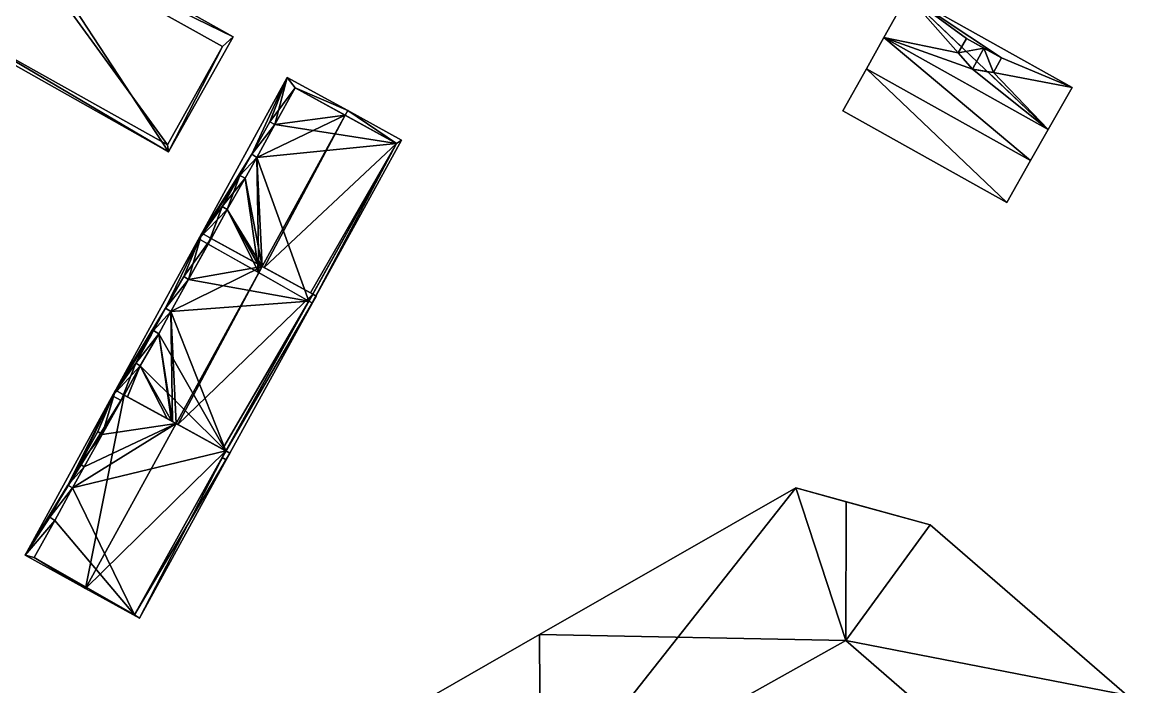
# Model space of a CAD drawing. Extents: x 2679264 to 2679716, y 1246766 to 1247183.
# Drawn here: x 2679579.9 to 2679677.7, y 1246919.7 to 1246978.5 of the extents above; entities that cross this region are included whole.
import ezdxf

# ---------------------------------------------------------------- set-up
doc = ezdxf.new("R2010")
doc.units = 0

msp = doc.modelspace()

# ---------------------------------------------------------------- linework, layer by layer
for points in [[(2679592.91, 1246967.07, 444.752), (2679573.36, 1246978.06, 444.752), (2679579.08, 1246988.23, 444.752)], [(2679598.63, 1246977.24, 444.752), (2679579.08, 1246988.23, 444.752), (2679578.86, 1246986.89, 444.752)], [(2679598.63, 1246977.24, 444.752), (2679592.91, 1246967.07, 444.752), (2679579.08, 1246988.23, 444.752)], [(2679592.8, 1246967.68, 438.84), (2679578.86, 1246986.89, 438.84), (2679574.02, 1246978.19, 438.84)], [(2679597.69, 1246976.38, 444.752), (2679598.63, 1246977.24, 444.752), (2679578.86, 1246986.89, 444.752)], [(2679597.69, 1246976.38, 444.752), (2679578.86, 1246986.89, 444.752), (2679578.86, 1246986.89, 438.84)], [(2679597.69, 1246976.38, 438.84), (2679597.69, 1246976.38, 444.752), (2679578.86, 1246986.89, 438.84)], [(2679592.8, 1246967.68, 438.84), (2679597.69, 1246976.38, 438.84), (2679578.86, 1246986.89, 438.84)], [(2679662.8, 1246975.82, 459.85), (2679656.23, 1246977.19, 461.825), (2679658.31, 1246980.93, 457.622)], [(2679658.31, 1246980.93, 457.622), (2679656.23, 1246977.19, 461.825), (2679656.23, 1246977.19, 441.738)], [(2679658.31, 1246980.93, 441.738), (2679658.31, 1246980.93, 457.622), (2679656.23, 1246977.19, 441.738)], [(2679670.77, 1246969.06, 441.738), (2679658.31, 1246980.93, 441.738), (2679656.23, 1246977.19, 441.738)], [(2679658.31, 1246980.93, 457.622), (2679672.89, 1246972.77, 457.622), (2679666.63, 1246975.38, 458.394)], [(2679663.1, 1246976.37, 459.237), (2679662.8, 1246975.82, 459.85), (2679658.31, 1246980.93, 457.622)], [(2679658.31, 1246980.93, 457.622), (2679666.63, 1246975.38, 458.394), (2679663.52, 1246977.11, 458.402)], [(2679663.52, 1246977.11, 458.402), (2679663.1, 1246976.37, 459.237), (2679658.31, 1246980.93, 457.622)], [(2679672.89, 1246972.77, 457.622), (2679658.31, 1246980.93, 457.622), (2679658.31, 1246980.93, 441.738)], [(2679672.89, 1246972.77, 441.738), (2679672.89, 1246972.77, 457.622), (2679658.31, 1246980.93, 441.738)], [(2679670.77, 1246969.06, 441.738), (2679672.89, 1246972.77, 441.738), (2679658.31, 1246980.93, 441.738)], [(2679573.36, 1246978.06, 444.752), (2679592.91, 1246967.07, 444.752), (2679574.02, 1246978.19, 444.752)], [(2679592.91, 1246967.07, 444.752), (2679592.8, 1246967.68, 444.752), (2679574.02, 1246978.19, 444.752)], [(2679574.02, 1246978.19, 444.752), (2679592.8, 1246967.68, 444.752), (2679574.02, 1246978.19, 438.84)], [(2679592.8, 1246967.68, 444.752), (2679592.8, 1246967.68, 438.84), (2679574.02, 1246978.19, 438.84)], [(2679592.91, 1246967.07, 444.752), (2679598.63, 1246977.24, 444.752), (2679597.69, 1246976.38, 444.752)], [(2679656.23, 1246977.19, 461.825), (2679669.2, 1246966.29, 461.825), (2679654.67, 1246974.42, 461.825)], [(2679656.23, 1246977.19, 461.825), (2679654.67, 1246974.42, 461.825), (2679654.67, 1246974.42, 441.738)], [(2679656.23, 1246977.19, 441.738), (2679656.23, 1246977.19, 461.825), (2679654.67, 1246974.42, 441.738)], [(2679669.2, 1246966.29, 441.738), (2679656.23, 1246977.19, 441.738), (2679654.67, 1246974.42, 441.738)], [(2679670.77, 1246969.06, 461.825), (2679669.2, 1246966.29, 461.825), (2679656.23, 1246977.19, 461.825)], [(2679656.23, 1246977.19, 461.825), (2679662.8, 1246975.82, 459.85), (2679664.05, 1246974.4, 460.47)], [(2679664.05, 1246974.4, 460.47), (2679670.77, 1246969.06, 461.825), (2679656.23, 1246977.19, 461.825)], [(2679669.2, 1246966.29, 441.738), (2679670.77, 1246969.06, 441.738), (2679656.23, 1246977.19, 441.738)], [(2679663.52, 1246977.11, 459.85), (2679665.07, 1246976.24, 460.47), (2679662.8, 1246975.82, 459.85)], [(2679662.8, 1246975.82, 459.85), (2679663.52, 1246977.11, 458.402), (2679663.52, 1246977.11, 459.85)], [(2679663.52, 1246977.11, 459.85), (2679665.07, 1246976.24, 458.398), (2679665.07, 1246976.24, 460.47)], [(2679663.52, 1246977.11, 459.85), (2679663.52, 1246977.11, 458.402), (2679665.07, 1246976.24, 458.398)], [(2679592.8, 1246967.68, 444.752), (2679592.91, 1246967.07, 444.752), (2679597.69, 1246976.38, 444.752)], [(2679592.8, 1246967.68, 444.752), (2679597.69, 1246976.38, 444.752), (2679597.69, 1246976.38, 438.84)], [(2679592.8, 1246967.68, 438.84), (2679592.8, 1246967.68, 444.752), (2679597.69, 1246976.38, 438.84)], [(2679662.8, 1246975.82, 459.85), (2679665.07, 1246976.24, 460.47), (2679664.05, 1246974.4, 460.47)], [(2679664.05, 1246974.4, 460.47), (2679665.07, 1246976.24, 460.47), (2679665.91, 1246974.08, 459.854)], [(2679665.07, 1246976.24, 460.47), (2679666.63, 1246975.38, 459.854), (2679665.91, 1246974.08, 459.854)], [(2679665.07, 1246976.24, 460.47), (2679666.63, 1246975.38, 458.394), (2679666.63, 1246975.38, 459.854)], [(2679665.07, 1246976.24, 460.47), (2679665.07, 1246976.24, 458.398), (2679666.63, 1246975.38, 458.394)], [(2679672.89, 1246972.77, 457.622), (2679665.91, 1246974.08, 459.854), (2679666.63, 1246975.38, 458.394)], [(2679666.63, 1246975.38, 459.854), (2679666.63, 1246975.38, 458.394), (2679665.91, 1246974.08, 459.854)], [(2679652.6, 1246970.71, 457.747), (2679654.67, 1246974.42, 461.825), (2679667.1, 1246962.6, 457.747)], [(2679654.67, 1246974.42, 461.825), (2679652.6, 1246970.71, 457.747), (2679654.67, 1246974.42, 441.738)], [(2679654.67, 1246974.42, 441.738), (2679652.6, 1246970.71, 457.747), (2679652.6, 1246970.71, 441.738)], [(2679654.67, 1246974.42, 441.738), (2679652.6, 1246970.71, 441.738), (2679667.1, 1246962.6, 441.738)], [(2679654.67, 1246974.42, 461.825), (2679669.2, 1246966.29, 461.825), (2679667.1, 1246962.6, 457.747)], [(2679669.2, 1246966.29, 441.738), (2679654.67, 1246974.42, 441.738), (2679667.1, 1246962.6, 441.738)], [(2679664.05, 1246974.4, 460.47), (2679665.41, 1246974.16, 460.017), (2679670.77, 1246969.06, 461.825)], [(2679665.91, 1246974.08, 459.854), (2679670.77, 1246969.06, 461.825), (2679665.41, 1246974.16, 460.017)], [(2679670.77, 1246969.06, 461.825), (2679665.91, 1246974.08, 459.854), (2679672.89, 1246972.77, 457.622)], [(2679603.42, 1246973.66, 452.916), (2679600.27, 1246966.86, 453.177), (2679595.58, 1246959.37, 452.916)], [(2679603.42, 1246973.66, 452.916), (2679595.58, 1246959.37, 452.916), (2679600.27, 1246966.86, 453.177)], [(2679603.42, 1246973.66, 452.916), (2679601.86, 1246969.73, 453.186), (2679600.27, 1246966.86, 453.177)], [(2679601.86, 1246969.73, 453.186), (2679603.42, 1246973.66, 452.916), (2679600.27, 1246966.86, 453.177)], [(2679603.42, 1246973.66, 452.916), (2679604.12, 1246972.74, 453.456), (2679601.86, 1246969.73, 453.186)], [(2679602.31, 1246969.48, 453.45), (2679603.42, 1246973.66, 452.916), (2679601.86, 1246969.73, 453.186)], [(2679604.12, 1246972.74, 453.456), (2679603.42, 1246973.66, 452.916), (2679602.31, 1246969.48, 453.45)], [(2679603.42, 1246973.66, 452.916), (2679608.77, 1246970.73, 456.046), (2679604.12, 1246972.74, 453.456)], [(2679608.77, 1246970.73, 456.046), (2679603.42, 1246973.66, 452.916), (2679604.12, 1246972.74, 453.456)], [(2679604.12, 1246972.74, 453.456), (2679602.31, 1246969.48, 453.45), (2679601.86, 1246969.73, 453.186)], [(2679604.12, 1246972.74, 453.456), (2679608.54, 1246970.31, 456.046), (2679602.31, 1246969.48, 453.45)], [(2679604.12, 1246972.74, 453.456), (2679602.31, 1246969.48, 453.45), (2679604.12, 1246972.74, 440.259)], [(2679604.12, 1246972.74, 440.259), (2679602.31, 1246969.48, 453.45), (2679602.31, 1246969.48, 440.259)], [(2679613.08, 1246967.81, 440.259), (2679604.12, 1246972.74, 440.259), (2679602.31, 1246969.48, 440.259)], [(2679608.77, 1246970.73, 456.046), (2679608.54, 1246970.31, 456.046), (2679604.12, 1246972.74, 453.456)], [(2679608.54, 1246970.31, 456.046), (2679608.77, 1246970.73, 456.046), (2679604.12, 1246972.74, 453.456)], [(2679613.08, 1246967.81, 453.06), (2679608.54, 1246970.31, 456.046), (2679604.12, 1246972.74, 440.259)], [(2679613.08, 1246967.81, 440.259), (2679613.08, 1246967.81, 453.06), (2679604.12, 1246972.74, 440.259)], [(2679608.54, 1246970.31, 456.046), (2679604.12, 1246972.74, 453.456), (2679604.12, 1246972.74, 440.259)], [(2679601.19, 1246956.93, 456.046), (2679600.71, 1246966.58, 453.445), (2679608.54, 1246970.31, 456.046)], [(2679600.71, 1246966.58, 453.445), (2679602.31, 1246969.48, 453.45), (2679608.54, 1246970.31, 456.046)], [(2679601.19, 1246956.93, 456.046), (2679608.54, 1246970.31, 456.046), (2679601.37, 1246956.83, 455.928)], [(2679601.37, 1246956.83, 455.928), (2679608.54, 1246970.31, 456.046), (2679613.08, 1246967.81, 453.06)], [(2679613.08, 1246967.81, 453.06), (2679608.54, 1246970.31, 456.046), (2679608.77, 1246970.73, 456.046)], [(2679613.08, 1246967.81, 453.06), (2679608.77, 1246970.73, 456.046), (2679608.54, 1246970.31, 456.046)], [(2679613.08, 1246967.81, 453.06), (2679608.77, 1246970.73, 456.046), (2679613.54, 1246968.11, 452.916)], [(2679613.54, 1246968.11, 452.916), (2679608.77, 1246970.73, 456.046), (2679613.08, 1246967.81, 453.06)], [(2679652.6, 1246970.71, 457.747), (2679667.1, 1246962.6, 457.747), (2679667.1, 1246962.6, 441.738)], [(2679652.6, 1246970.71, 441.738), (2679652.6, 1246970.71, 457.747), (2679667.1, 1246962.6, 441.738)], [(2679602.31, 1246969.48, 453.45), (2679600.27, 1246966.86, 453.177), (2679601.86, 1246969.73, 453.186)], [(2679601.86, 1246969.73, 453.186), (2679600.27, 1246966.86, 453.177), (2679601.86, 1246969.73, 440.259)], [(2679601.86, 1246969.73, 440.259), (2679600.27, 1246966.86, 453.177), (2679600.27, 1246966.86, 440.259)], [(2679602.31, 1246969.48, 440.259), (2679601.86, 1246969.73, 440.259), (2679600.27, 1246966.86, 440.259)], [(2679600.27, 1246966.86, 453.177), (2679602.31, 1246969.48, 453.45), (2679600.71, 1246966.58, 453.445)], [(2679602.31, 1246969.48, 440.259), (2679600.27, 1246966.86, 440.259), (2679600.71, 1246966.58, 440.259)], [(2679613.08, 1246967.81, 440.259), (2679602.31, 1246969.48, 440.259), (2679600.71, 1246966.58, 440.259)], [(2679602.31, 1246969.48, 453.45), (2679601.86, 1246969.73, 453.186), (2679602.31, 1246969.48, 440.259)], [(2679602.31, 1246969.48, 440.259), (2679601.86, 1246969.73, 453.186), (2679601.86, 1246969.73, 440.259)], [(2679605.63, 1246953.7, 452.916), (2679613.08, 1246967.81, 453.06), (2679613.54, 1246968.11, 452.916)], [(2679605.63, 1246953.7, 452.916), (2679613.54, 1246968.11, 452.916), (2679613.08, 1246967.81, 453.06)], [(2679605.33, 1246953.87, 440.259), (2679613.08, 1246967.81, 440.259), (2679600.71, 1246966.58, 440.259)], [(2679601.37, 1246956.83, 455.928), (2679613.08, 1246967.81, 453.06), (2679605.48, 1246954.58, 453.234)], [(2679605.63, 1246953.7, 452.916), (2679605.33, 1246953.87, 453.11), (2679613.08, 1246967.81, 453.06)], [(2679605.33, 1246953.87, 453.11), (2679605.63, 1246953.7, 452.916), (2679613.08, 1246967.81, 453.06)], [(2679613.08, 1246967.81, 453.06), (2679605.67, 1246954.47, 453.108), (2679605.48, 1246954.58, 453.234)], [(2679605.67, 1246954.47, 440.259), (2679605.67, 1246954.47, 453.108), (2679613.08, 1246967.81, 453.06)], [(2679613.08, 1246967.81, 440.259), (2679605.67, 1246954.47, 440.259), (2679613.08, 1246967.81, 453.06)], [(2679600.27, 1246966.86, 453.177), (2679599.22, 1246964.98, 453.171), (2679595.58, 1246959.37, 452.916)], [(2679600.27, 1246966.86, 453.177), (2679595.58, 1246959.37, 452.916), (2679599.22, 1246964.98, 453.171)], [(2679600.27, 1246966.86, 453.177), (2679600.71, 1246966.58, 453.445), (2679599.22, 1246964.98, 453.171)], [(2679600.71, 1246966.58, 453.445), (2679600.27, 1246966.86, 453.177), (2679599.22, 1246964.98, 453.171)], [(2679600.71, 1246966.58, 453.445), (2679599.69, 1246964.74, 453.443), (2679599.22, 1246964.98, 453.171)], [(2679599.69, 1246964.74, 453.443), (2679600.71, 1246966.58, 453.445), (2679599.22, 1246964.98, 453.171)], [(2679599.69, 1246964.74, 453.443), (2679600.71, 1246966.58, 453.445), (2679601.19, 1246956.93, 456.046)], [(2679600.71, 1246966.58, 453.445), (2679599.69, 1246964.74, 453.443), (2679600.71, 1246966.58, 440.259)], [(2679600.71, 1246966.58, 440.259), (2679599.69, 1246964.74, 453.443), (2679599.69, 1246964.74, 440.259)], [(2679600.71, 1246966.58, 440.259), (2679599.69, 1246964.74, 440.259), (2679600.89, 1246956.38, 440.259)], [(2679600.27, 1246966.86, 453.177), (2679600.71, 1246966.58, 453.445), (2679600.71, 1246966.58, 440.259)], [(2679600.27, 1246966.86, 440.259), (2679600.27, 1246966.86, 453.177), (2679600.71, 1246966.58, 440.259)], [(2679605.33, 1246953.87, 440.259), (2679600.71, 1246966.58, 440.259), (2679600.89, 1246956.38, 440.259)], [(2679599.22, 1246964.98, 453.171), (2679597.66, 1246962.23, 453.15), (2679595.58, 1246959.37, 452.916)], [(2679599.22, 1246964.98, 453.171), (2679595.58, 1246959.37, 452.916), (2679597.66, 1246962.23, 453.15)], [(2679597.66, 1246962.23, 453.15), (2679599.22, 1246964.98, 453.171), (2679598.09, 1246961.96, 453.409)], [(2679599.22, 1246964.98, 453.171), (2679597.66, 1246962.23, 453.15), (2679599.22, 1246964.98, 440.259)], [(2679599.22, 1246964.98, 440.259), (2679597.66, 1246962.23, 453.15), (2679597.66, 1246962.23, 440.259)], [(2679599.69, 1246964.74, 440.259), (2679599.22, 1246964.98, 440.259), (2679597.66, 1246962.23, 440.259)], [(2679599.69, 1246964.74, 440.259), (2679597.66, 1246962.23, 440.259), (2679598.09, 1246961.96, 440.259)], [(2679599.69, 1246964.74, 453.443), (2679598.09, 1246961.96, 453.409), (2679599.22, 1246964.98, 453.171)], [(2679598.09, 1246961.96, 453.409), (2679599.69, 1246964.74, 453.443), (2679601.19, 1246956.93, 456.046)], [(2679599.69, 1246964.74, 440.259), (2679598.09, 1246961.96, 440.259), (2679600.89, 1246956.38, 440.259)], [(2679599.69, 1246964.74, 453.443), (2679599.22, 1246964.98, 453.171), (2679599.69, 1246964.74, 440.259)], [(2679599.69, 1246964.74, 440.259), (2679599.22, 1246964.98, 453.171), (2679599.22, 1246964.98, 440.259)], [(2679597.66, 1246962.23, 453.15), (2679596.41, 1246958.91, 453.405), (2679595.58, 1246959.37, 452.916)], [(2679597.66, 1246962.23, 453.15), (2679595.58, 1246959.37, 452.916), (2679598.09, 1246961.96, 453.409)], [(2679597.66, 1246962.23, 453.15), (2679598.09, 1246961.96, 453.409), (2679596.41, 1246958.91, 453.405)], [(2679597.66, 1246962.23, 453.15), (2679598.09, 1246961.96, 453.409), (2679598.09, 1246961.96, 440.259)], [(2679597.66, 1246962.23, 440.259), (2679597.66, 1246962.23, 453.15), (2679598.09, 1246961.96, 440.259)], [(2679595.58, 1246959.37, 452.916), (2679596.41, 1246958.91, 453.405), (2679598.09, 1246961.96, 453.409)], [(2679598.09, 1246961.96, 440.259), (2679596.41, 1246958.91, 440.259), (2679600.89, 1246956.38, 440.259)], [(2679596.68, 1246959.4, 453.406), (2679598.09, 1246961.96, 453.409), (2679600.39, 1246957.37, 455.578)], [(2679598.09, 1246961.96, 440.259), (2679598.09, 1246961.96, 453.409), (2679596.68, 1246959.4, 453.406)], [(2679596.68, 1246959.4, 440.259), (2679598.09, 1246961.96, 440.259), (2679596.68, 1246959.4, 453.406)], [(2679598.09, 1246961.96, 453.409), (2679601.19, 1246956.93, 456.046), (2679600.88, 1246957.1, 455.861)], [(2679600.88, 1246957.1, 455.861), (2679600.78, 1246957.16, 455.804), (2679598.09, 1246961.96, 453.409)], [(2679600.78, 1246957.16, 455.804), (2679600.39, 1246957.37, 455.578), (2679598.09, 1246961.96, 453.409)], [(2679595.85, 1246959.86, 453.596), (2679592.65, 1246953.23, 453.822), (2679587.96, 1246945.49, 453.596)], [(2679595.85, 1246959.86, 453.596), (2679587.96, 1246945.49, 453.596), (2679592.65, 1246953.23, 453.822)], [(2679595.85, 1246959.86, 453.596), (2679594.27, 1246956.05, 453.855), (2679592.65, 1246953.23, 453.822)], [(2679594.27, 1246956.05, 453.855), (2679595.85, 1246959.86, 453.596), (2679592.65, 1246953.23, 453.822)], [(2679595.85, 1246959.86, 453.596), (2679596.68, 1246959.4, 454.149), (2679594.27, 1246956.05, 453.855)], [(2679594.68, 1246955.77, 454.143), (2679595.85, 1246959.86, 453.596), (2679594.27, 1246956.05, 453.855)], [(2679596.68, 1246959.4, 454.149), (2679594.68, 1246955.77, 454.143), (2679594.27, 1246956.05, 453.855)], [(2679596.68, 1246959.4, 454.149), (2679595.85, 1246959.86, 453.596), (2679594.68, 1246955.77, 454.143)], [(2679594.68, 1246955.77, 454.143), (2679596.68, 1246959.4, 454.149), (2679601.19, 1246956.93, 457.135)], [(2679596.41, 1246958.91, 453.405), (2679596.68, 1246959.4, 454.149), (2679594.68, 1246955.77, 454.143)], [(2679596.68, 1246959.4, 440.259), (2679596.68, 1246959.4, 453.406), (2679596.41, 1246958.91, 453.405)], [(2679596.41, 1246958.91, 440.259), (2679596.68, 1246959.4, 440.259), (2679596.41, 1246958.91, 453.405)], [(2679596.41, 1246958.91, 453.405), (2679596.68, 1246959.4, 453.406), (2679596.68, 1246959.4, 454.149)], [(2679601.19, 1246956.93, 456.046), (2679601.19, 1246956.93, 457.135), (2679596.68, 1246959.4, 454.149)], [(2679601.19, 1246956.93, 456.046), (2679596.68, 1246959.4, 454.149), (2679596.89, 1246959.29, 453.524)], [(2679596.68, 1246959.4, 453.406), (2679596.89, 1246959.29, 453.524), (2679596.68, 1246959.4, 454.149)], [(2679594.68, 1246955.77, 440.259), (2679596.41, 1246958.91, 453.405), (2679594.68, 1246955.77, 454.143)], [(2679594.68, 1246955.77, 440.259), (2679596.41, 1246958.91, 440.259), (2679596.41, 1246958.91, 453.405)], [(2679605.33, 1246953.87, 440.259), (2679596.41, 1246958.91, 440.259), (2679594.68, 1246955.77, 440.259)], [(2679593.1, 1246952.95, 454.129), (2679594.68, 1246955.77, 454.143), (2679601.19, 1246956.93, 457.135)], [(2679593.57, 1246943.04, 457.135), (2679593.1, 1246952.95, 454.129), (2679601.19, 1246956.93, 457.135)], [(2679593.57, 1246943.04, 457.135), (2679601.19, 1246956.93, 457.135), (2679593.73, 1246942.95, 457.011)], [(2679593.73, 1246942.95, 457.011), (2679601.19, 1246956.93, 457.135), (2679605.67, 1246954.47, 453.813)], [(2679605.48, 1246954.58, 453.234), (2679605.67, 1246954.47, 453.813), (2679601.19, 1246956.93, 456.046)], [(2679605.67, 1246954.47, 453.813), (2679601.19, 1246956.93, 457.135), (2679601.19, 1246956.93, 456.046)], [(2679592.65, 1246953.23, 453.822), (2679594.27, 1246956.05, 453.855), (2679594.68, 1246955.77, 454.143)], [(2679594.27, 1246956.05, 453.855), (2679592.65, 1246953.23, 453.822), (2679594.27, 1246956.05, 440.259)], [(2679594.27, 1246956.05, 440.259), (2679592.65, 1246953.23, 453.822), (2679592.65, 1246953.23, 440.259)], [(2679594.68, 1246955.77, 440.259), (2679594.27, 1246956.05, 440.259), (2679592.65, 1246953.23, 440.259)], [(2679593.1, 1246952.95, 454.129), (2679592.65, 1246953.23, 453.822), (2679594.68, 1246955.77, 454.143)], [(2679594.68, 1246955.77, 440.259), (2679592.65, 1246953.23, 440.259), (2679593.1, 1246952.95, 440.259)], [(2679605.33, 1246953.87, 440.259), (2679594.68, 1246955.77, 440.259), (2679593.1, 1246952.95, 440.259)], [(2679594.68, 1246955.77, 454.143), (2679594.27, 1246956.05, 453.855), (2679594.68, 1246955.77, 440.259)], [(2679594.68, 1246955.77, 440.259), (2679594.27, 1246956.05, 453.855), (2679594.27, 1246956.05, 440.259)], [(2679593.73, 1246942.95, 457.011), (2679605.67, 1246954.47, 453.813), (2679597.69, 1246940.77, 454.078)], [(2679597.64, 1246940.03, 453.873), (2679605.67, 1246954.47, 453.813), (2679605.96, 1246954.31, 453.596)], [(2679597.64, 1246940.03, 453.873), (2679605.96, 1246954.31, 453.596), (2679605.67, 1246954.47, 453.813)], [(2679605.67, 1246954.47, 453.813), (2679597.97, 1246940.62, 453.871), (2679597.69, 1246940.77, 454.078)], [(2679605.33, 1246953.87, 453.11), (2679597.97, 1246940.62, 453.871), (2679605.67, 1246954.47, 453.813)], [(2679605.33, 1246953.87, 440.259), (2679605.33, 1246953.87, 453.11), (2679605.67, 1246954.47, 453.108)], [(2679605.67, 1246954.47, 440.259), (2679605.33, 1246953.87, 440.259), (2679605.67, 1246954.47, 453.108)], [(2679605.33, 1246953.87, 453.11), (2679605.67, 1246954.47, 453.813), (2679605.67, 1246954.47, 453.108)], [(2679605.67, 1246954.47, 453.108), (2679605.67, 1246954.47, 453.813), (2679605.48, 1246954.58, 453.234)], [(2679597.97, 1246940.62, 440.259), (2679605.33, 1246953.87, 440.259), (2679593.1, 1246952.95, 440.259)], [(2679598.01, 1246939.82, 453.596), (2679597.64, 1246940.03, 453.873), (2679605.96, 1246954.31, 453.596)], [(2679597.64, 1246940.03, 453.873), (2679598.01, 1246939.82, 453.596), (2679605.96, 1246954.31, 453.596)], [(2679605.33, 1246953.87, 453.11), (2679597.97, 1246940.62, 440.259), (2679597.97, 1246940.62, 453.871)], [(2679605.33, 1246953.87, 453.11), (2679605.33, 1246953.87, 440.259), (2679597.97, 1246940.62, 440.259)], [(2679592.65, 1246953.23, 453.822), (2679591.59, 1246951.25, 453.831), (2679587.96, 1246945.49, 453.596)], [(2679592.65, 1246953.23, 453.822), (2679587.96, 1246945.49, 453.596), (2679591.59, 1246951.25, 453.831)], [(2679592.65, 1246953.23, 453.822), (2679593.1, 1246952.95, 454.129), (2679591.59, 1246951.25, 453.831)], [(2679593.1, 1246952.95, 454.129), (2679592.65, 1246953.23, 453.822), (2679591.59, 1246951.25, 453.831)], [(2679593.1, 1246952.95, 454.129), (2679592.04, 1246950.98, 454.14), (2679591.59, 1246951.25, 453.831)], [(2679592.04, 1246950.98, 454.14), (2679593.1, 1246952.95, 454.129), (2679591.59, 1246951.25, 453.831)], [(2679593.26, 1246943.2, 456.932), (2679592.04, 1246950.98, 454.14), (2679593.1, 1246952.95, 454.129)], [(2679593.1, 1246952.95, 454.129), (2679592.04, 1246950.98, 454.14), (2679592.04, 1246950.98, 440.259)], [(2679593.1, 1246952.95, 440.259), (2679593.1, 1246952.95, 454.129), (2679592.04, 1246950.98, 440.259)], [(2679597.97, 1246940.62, 440.259), (2679593.1, 1246952.95, 440.259), (2679592.04, 1246950.98, 440.259)], [(2679592.65, 1246953.23, 453.822), (2679593.1, 1246952.95, 454.129), (2679593.1, 1246952.95, 440.259)], [(2679592.65, 1246953.23, 440.259), (2679592.65, 1246953.23, 453.822), (2679593.1, 1246952.95, 440.259)], [(2679593.26, 1246943.2, 456.932), (2679593.1, 1246952.95, 454.129), (2679593.57, 1246943.04, 457.135)], [(2679591.59, 1246951.25, 453.831), (2679590.02, 1246948.38, 453.833), (2679587.96, 1246945.49, 453.596)], [(2679591.59, 1246951.25, 453.831), (2679587.96, 1246945.49, 453.596), (2679591.36, 1246950.84, 453.831)], [(2679591.36, 1246950.84, 453.831), (2679587.96, 1246945.49, 453.596), (2679590.02, 1246948.38, 453.833)], [(2679590.02, 1246948.38, 453.833), (2679591.59, 1246951.25, 453.831), (2679592.04, 1246950.98, 454.14)], [(2679592.04, 1246950.98, 440.259), (2679591.59, 1246951.25, 440.259), (2679590.02, 1246948.38, 440.259)], [(2679590.41, 1246948.14, 454.104), (2679590.02, 1246948.38, 453.833), (2679592.04, 1246950.98, 454.14)], [(2679590.41, 1246948.14, 440.259), (2679592.04, 1246950.98, 440.259), (2679590.02, 1246948.38, 440.259)], [(2679591.36, 1246950.84, 453.831), (2679590.02, 1246948.38, 453.833), (2679590.02, 1246948.38, 440.259)], [(2679591.36, 1246950.84, 440.259), (2679591.36, 1246950.84, 453.831), (2679590.02, 1246948.38, 440.259)], [(2679593.16, 1246943.26, 456.867), (2679590.41, 1246948.14, 454.104), (2679592.04, 1246950.98, 454.14)], [(2679590.41, 1246948.14, 440.259), (2679597.97, 1246940.62, 440.259), (2679592.04, 1246950.98, 440.259)], [(2679591.59, 1246951.25, 453.831), (2679591.36, 1246950.84, 453.831), (2679591.59, 1246951.25, 440.259)], [(2679591.59, 1246951.25, 440.259), (2679591.36, 1246950.84, 453.831), (2679591.36, 1246950.84, 440.259)], [(2679592.04, 1246950.98, 454.14), (2679591.59, 1246951.25, 453.831), (2679592.04, 1246950.98, 440.259)], [(2679592.04, 1246950.98, 440.259), (2679591.59, 1246951.25, 453.831), (2679591.59, 1246951.25, 440.259)], [(2679593.16, 1246943.26, 456.867), (2679592.04, 1246950.98, 454.14), (2679593.26, 1246943.2, 456.932)], [(2679590.02, 1246948.38, 453.833), (2679588.71, 1246945.07, 454.093), (2679587.96, 1246945.49, 453.596)], [(2679590.02, 1246948.38, 453.833), (2679587.96, 1246945.49, 453.596), (2679590.41, 1246948.14, 454.104)], [(2679587.96, 1246945.49, 453.596), (2679588.71, 1246945.07, 454.093), (2679590.41, 1246948.14, 454.104)], [(2679590.02, 1246948.38, 453.833), (2679590.41, 1246948.14, 454.104), (2679588.71, 1246945.07, 454.093)], [(2679588.98, 1246945.55, 454.095), (2679590.41, 1246948.14, 454.104), (2679589.27, 1246945.4, 454.286)], [(2679590.41, 1246948.14, 440.259), (2679590.41, 1246948.14, 454.104), (2679588.98, 1246945.55, 454.095)], [(2679588.98, 1246945.55, 440.259), (2679590.41, 1246948.14, 440.259), (2679588.98, 1246945.55, 454.095)], [(2679590.41, 1246948.14, 440.259), (2679588.98, 1246945.55, 440.259), (2679597.97, 1246940.62, 440.259)], [(2679590.41, 1246948.14, 454.104), (2679592.78, 1246943.47, 456.614), (2679589.27, 1246945.4, 454.286)], [(2679590.02, 1246948.38, 453.833), (2679590.41, 1246948.14, 454.104), (2679590.41, 1246948.14, 440.259)], [(2679590.02, 1246948.38, 440.259), (2679590.02, 1246948.38, 453.833), (2679590.41, 1246948.14, 440.259)], [(2679592.78, 1246943.47, 456.614), (2679590.41, 1246948.14, 454.104), (2679593.16, 1246943.26, 456.867)], [(2679588.22, 1246945.97, 454.754), (2679588.98, 1246945.55, 455.224), (2679580.22, 1246931.38, 454.754)], [(2679588.22, 1246945.97, 454.754), (2679580.22, 1246931.38, 454.754), (2679583.99, 1246937.57, 454.932)], [(2679580.22, 1246931.38, 454.754), (2679588.98, 1246945.55, 455.224), (2679585.56, 1246928.44, 458.087)], [(2679585.05, 1246939.46, 454.942), (2679588.22, 1246945.97, 454.754), (2679583.99, 1246937.57, 454.932)], [(2679586.64, 1246942.31, 454.954), (2679588.22, 1246945.97, 454.754), (2679585.05, 1246939.46, 454.942)], [(2679588.98, 1246945.55, 455.224), (2679593.57, 1246943.04, 458.087), (2679585.56, 1246928.44, 458.087)], [(2679587.04, 1246942.07, 455.213), (2679588.22, 1246945.97, 454.754), (2679586.64, 1246942.31, 454.954)], [(2679588.98, 1246945.55, 455.224), (2679588.22, 1246945.97, 454.754), (2679587.04, 1246942.07, 455.213)], [(2679588.71, 1246945.07, 454.093), (2679588.98, 1246945.55, 455.224), (2679587.04, 1246942.07, 455.213)], [(2679588.98, 1246945.55, 440.259), (2679587.04, 1246942.07, 440.259), (2679593.57, 1246943.04, 440.259)], [(2679588.71, 1246945.07, 454.093), (2679588.98, 1246945.55, 454.095), (2679588.98, 1246945.55, 455.224)], [(2679588.71, 1246945.07, 454.093), (2679588.98, 1246945.55, 440.259), (2679588.98, 1246945.55, 454.095)], [(2679588.71, 1246945.07, 454.093), (2679588.71, 1246945.07, 440.259), (2679588.98, 1246945.55, 440.259)], [(2679593.26, 1246943.2, 456.932), (2679593.57, 1246943.04, 458.087), (2679588.98, 1246945.55, 455.224)], [(2679588.98, 1246945.55, 455.224), (2679589.27, 1246945.4, 454.286), (2679593.26, 1246943.2, 456.932)], [(2679588.98, 1246945.55, 455.224), (2679588.98, 1246945.55, 454.095), (2679589.27, 1246945.4, 454.286)], [(2679587.04, 1246942.07, 440.259), (2679588.71, 1246945.07, 454.093), (2679587.04, 1246942.07, 455.213)], [(2679587.04, 1246942.07, 440.259), (2679588.71, 1246945.07, 440.259), (2679588.71, 1246945.07, 454.093)], [(2679585.45, 1246939.2, 440.259), (2679584.4, 1246937.34, 440.259), (2679593.57, 1246943.04, 440.259)], [(2679584.4, 1246937.34, 440.259), (2679597.97, 1246940.62, 440.259), (2679593.57, 1246943.04, 440.259)], [(2679587.04, 1246942.07, 440.259), (2679585.45, 1246939.2, 440.259), (2679593.57, 1246943.04, 440.259)], [(2679585.56, 1246928.44, 458.087), (2679593.57, 1246943.04, 458.087), (2679597.97, 1246940.62, 455.013)], [(2679593.57, 1246943.04, 458.087), (2679593.26, 1246943.2, 456.932), (2679593.57, 1246943.04, 457.135)], [(2679593.73, 1246942.95, 457.011), (2679593.57, 1246943.04, 458.087), (2679593.57, 1246943.04, 457.135)], [(2679593.57, 1246943.04, 458.087), (2679593.73, 1246942.95, 457.011), (2679597.97, 1246940.62, 455.013)], [(2679597.97, 1246940.62, 455.013), (2679593.73, 1246942.95, 457.011), (2679597.69, 1246940.77, 454.078)], [(2679586.64, 1246942.31, 454.954), (2679585.05, 1246939.46, 454.942), (2679586.64, 1246942.31, 440.259)], [(2679586.64, 1246942.31, 440.259), (2679585.05, 1246939.46, 454.942), (2679585.05, 1246939.46, 440.259)], [(2679587.04, 1246942.07, 440.259), (2679586.64, 1246942.31, 440.259), (2679585.05, 1246939.46, 440.259)], [(2679587.04, 1246942.07, 440.259), (2679585.05, 1246939.46, 440.259), (2679585.45, 1246939.2, 440.259)], [(2679587.04, 1246942.07, 455.213), (2679586.64, 1246942.31, 454.954), (2679587.04, 1246942.07, 440.259)], [(2679587.04, 1246942.07, 440.259), (2679586.64, 1246942.31, 454.954), (2679586.64, 1246942.31, 440.259)], [(2679597.97, 1246940.62, 453.871), (2679597.97, 1246940.62, 455.013), (2679597.69, 1246940.77, 454.078)], [(2679584.4, 1246937.34, 440.259), (2679589.9, 1246926.1, 440.259), (2679597.97, 1246940.62, 440.259)], [(2679590.33, 1246925.82, 454.754), (2679585.56, 1246928.44, 458.087), (2679597.97, 1246940.62, 455.013)], [(2679598.34, 1246940.42, 454.754), (2679597.97, 1246940.62, 455.013), (2679589.9, 1246926.1, 455.068)], [(2679597.64, 1246940.03, 453.873), (2679589.9, 1246926.1, 455.068), (2679597.97, 1246940.62, 455.013)], [(2679590.33, 1246925.82, 454.754), (2679598.34, 1246940.42, 454.754), (2679589.9, 1246926.1, 455.068)], [(2679597.64, 1246940.03, 453.873), (2679589.9, 1246926.1, 440.259), (2679589.9, 1246926.1, 455.068)], [(2679597.64, 1246940.03, 453.873), (2679597.64, 1246940.03, 440.259), (2679589.9, 1246926.1, 440.259)], [(2679598.34, 1246940.42, 454.754), (2679590.33, 1246925.82, 454.754), (2679597.97, 1246940.62, 455.013)], [(2679597.97, 1246940.62, 453.871), (2679597.64, 1246940.03, 453.873), (2679597.97, 1246940.62, 455.013)], [(2679597.64, 1246940.03, 440.259), (2679597.97, 1246940.62, 453.871), (2679597.97, 1246940.62, 440.259)], [(2679597.64, 1246940.03, 440.259), (2679597.64, 1246940.03, 453.873), (2679597.97, 1246940.62, 453.871)], [(2679585.45, 1246939.2, 455.207), (2679585.05, 1246939.46, 454.942), (2679583.99, 1246937.57, 454.932)], [(2679584.4, 1246937.34, 455.189), (2679585.45, 1246939.2, 455.207), (2679583.99, 1246937.57, 454.932)], [(2679585.45, 1246939.2, 455.207), (2679584.4, 1246937.34, 455.189), (2679585.45, 1246939.2, 440.259)], [(2679585.45, 1246939.2, 440.259), (2679584.4, 1246937.34, 455.189), (2679584.4, 1246937.34, 440.259)], [(2679585.05, 1246939.46, 454.942), (2679585.45, 1246939.2, 455.207), (2679585.45, 1246939.2, 440.259)], [(2679585.05, 1246939.46, 440.259), (2679585.05, 1246939.46, 454.942), (2679585.45, 1246939.2, 440.259)], [(2679583.99, 1246937.57, 454.932), (2679580.22, 1246931.38, 454.754), (2679582.41, 1246934.74, 454.922)], [(2679583.99, 1246937.57, 454.932), (2679582.41, 1246934.74, 454.922), (2679583.99, 1246937.57, 440.259)], [(2679583.99, 1246937.57, 440.259), (2679582.41, 1246934.74, 454.922), (2679582.41, 1246934.74, 440.259)], [(2679584.4, 1246937.34, 440.259), (2679583.99, 1246937.57, 440.259), (2679582.41, 1246934.74, 440.259)], [(2679584.4, 1246937.34, 440.259), (2679582.41, 1246934.74, 440.259), (2679582.84, 1246934.45, 440.259)], [(2679584.4, 1246937.34, 440.259), (2679582.84, 1246934.45, 440.259), (2679589.9, 1246926.1, 440.259)], [(2679584.4, 1246937.34, 455.189), (2679583.99, 1246937.57, 454.932), (2679584.4, 1246937.34, 440.259)], [(2679584.4, 1246937.34, 440.259), (2679583.99, 1246937.57, 454.932), (2679583.99, 1246937.57, 440.259)], [(2679648.42, 1246937.33, 443.368), (2679616.58, 1246919.11, 443.368), (2679625.82, 1246908.69, 443.368)], [(2679648.42, 1246937.33, 466.424), (2679652.86, 1246923.82, 466.62), (2679625.74, 1246924.35, 466.564)], [(2679648.42, 1246937.33, 466.424), (2679625.74, 1246924.35, 466.564), (2679625.74, 1246924.35, 443.368)], [(2679648.42, 1246937.33, 443.368), (2679648.42, 1246937.33, 466.424), (2679625.74, 1246924.35, 443.368)], [(2679648.42, 1246937.33, 443.368), (2679625.82, 1246908.69, 443.368), (2679652.86, 1246923.82, 443.368)], [(2679652.87, 1246936.11, 466.424), (2679652.86, 1246923.82, 466.62), (2679648.42, 1246937.33, 466.424)], [(2679652.87, 1246936.11, 466.424), (2679648.42, 1246937.33, 466.424), (2679648.42, 1246937.33, 443.368)], [(2679652.87, 1246936.11, 443.368), (2679652.87, 1246936.11, 466.424), (2679648.42, 1246937.33, 443.368)], [(2679660.32, 1246934.07, 443.368), (2679648.42, 1246937.33, 443.368), (2679652.86, 1246923.82, 443.368)], [(2679660.32, 1246934.07, 466.424), (2679652.86, 1246923.82, 466.62), (2679652.87, 1246936.11, 466.424)], [(2679660.32, 1246934.07, 466.424), (2679652.87, 1246936.11, 466.424), (2679660.32, 1246934.07, 443.368)], [(2679652.87, 1246936.11, 466.424), (2679652.87, 1246936.11, 443.368), (2679660.32, 1246934.07, 443.368)], [(2679582.41, 1246934.74, 454.922), (2679580.22, 1246931.38, 454.754), (2679582.84, 1246934.45, 455.202)], [(2679582.84, 1246934.45, 455.202), (2679580.22, 1246931.38, 454.754), (2679581.02, 1246931.17, 455.194)], [(2679582.84, 1246934.45, 455.202), (2679581.02, 1246931.17, 455.194), (2679582.84, 1246934.45, 440.259)], [(2679582.84, 1246934.45, 440.259), (2679581.02, 1246931.17, 455.194), (2679581.02, 1246931.17, 440.259)], [(2679582.84, 1246934.45, 440.259), (2679581.02, 1246931.17, 440.259), (2679589.9, 1246926.1, 440.259)], [(2679582.41, 1246934.74, 454.922), (2679582.84, 1246934.45, 455.202), (2679582.84, 1246934.45, 440.259)], [(2679582.41, 1246934.74, 440.259), (2679582.41, 1246934.74, 454.922), (2679582.84, 1246934.45, 440.259)], [(2679677.73, 1246918.99, 466.523), (2679652.86, 1246923.82, 466.62), (2679660.32, 1246934.07, 466.424)], [(2679677.73, 1246918.99, 443.368), (2679660.32, 1246934.07, 443.368), (2679652.86, 1246923.82, 443.368)], [(2679677.73, 1246918.99, 466.523), (2679660.32, 1246934.07, 466.424), (2679677.73, 1246918.99, 443.368)], [(2679677.73, 1246918.99, 443.368), (2679660.32, 1246934.07, 466.424), (2679660.32, 1246934.07, 443.368)], [(2679580.22, 1246931.38, 454.754), (2679585.56, 1246928.44, 458.087), (2679581.02, 1246931.17, 455.194)], [(2679581.02, 1246931.17, 455.194), (2679585.56, 1246928.44, 458.087), (2679585.62, 1246928.55, 458.087)], [(2679581.02, 1246931.17, 455.194), (2679585.62, 1246928.55, 458.087), (2679581.02, 1246931.17, 440.259)], [(2679585.62, 1246928.55, 458.087), (2679589.9, 1246926.1, 455.068), (2679581.02, 1246931.17, 440.259)], [(2679581.02, 1246931.17, 440.259), (2679589.9, 1246926.1, 455.068), (2679589.9, 1246926.1, 440.259)], [(2679585.62, 1246928.55, 458.087), (2679585.56, 1246928.44, 458.087), (2679589.9, 1246926.1, 455.068)], [(2679585.56, 1246928.44, 458.087), (2679590.33, 1246925.82, 454.754), (2679589.9, 1246926.1, 455.068)], [(2679625.74, 1246924.35, 466.564), (2679625.82, 1246908.69, 466.62), (2679616.58, 1246919.11, 466.62)], [(2679625.74, 1246924.35, 466.564), (2679616.58, 1246919.11, 466.62), (2679616.58, 1246919.11, 443.368)], [(2679625.74, 1246924.35, 443.368), (2679625.74, 1246924.35, 466.564), (2679616.58, 1246919.11, 443.368)], [(2679652.86, 1246923.82, 466.62), (2679625.82, 1246908.69, 466.62), (2679625.74, 1246924.35, 466.564)], [(2679625.82, 1246908.69, 466.62), (2679652.86, 1246923.82, 466.62), (2679652.86, 1246923.82, 443.368)], [(2679625.82, 1246908.69, 443.368), (2679625.82, 1246908.69, 466.62), (2679652.86, 1246923.82, 443.368)], [(2679671.74, 1246907.43, 466.62), (2679652.86, 1246923.82, 466.62), (2679677.73, 1246918.99, 466.523)], [(2679652.86, 1246923.82, 466.62), (2679671.74, 1246907.43, 466.62), (2679671.74, 1246907.43, 443.368)], [(2679652.86, 1246923.82, 443.368), (2679652.86, 1246923.82, 466.62), (2679671.74, 1246907.43, 443.368)], [(2679677.73, 1246918.99, 443.368), (2679652.86, 1246923.82, 443.368), (2679671.74, 1246907.43, 443.368)]]:
    msp.add_3dface(points)

doc.saveas('drawing.dxf')
